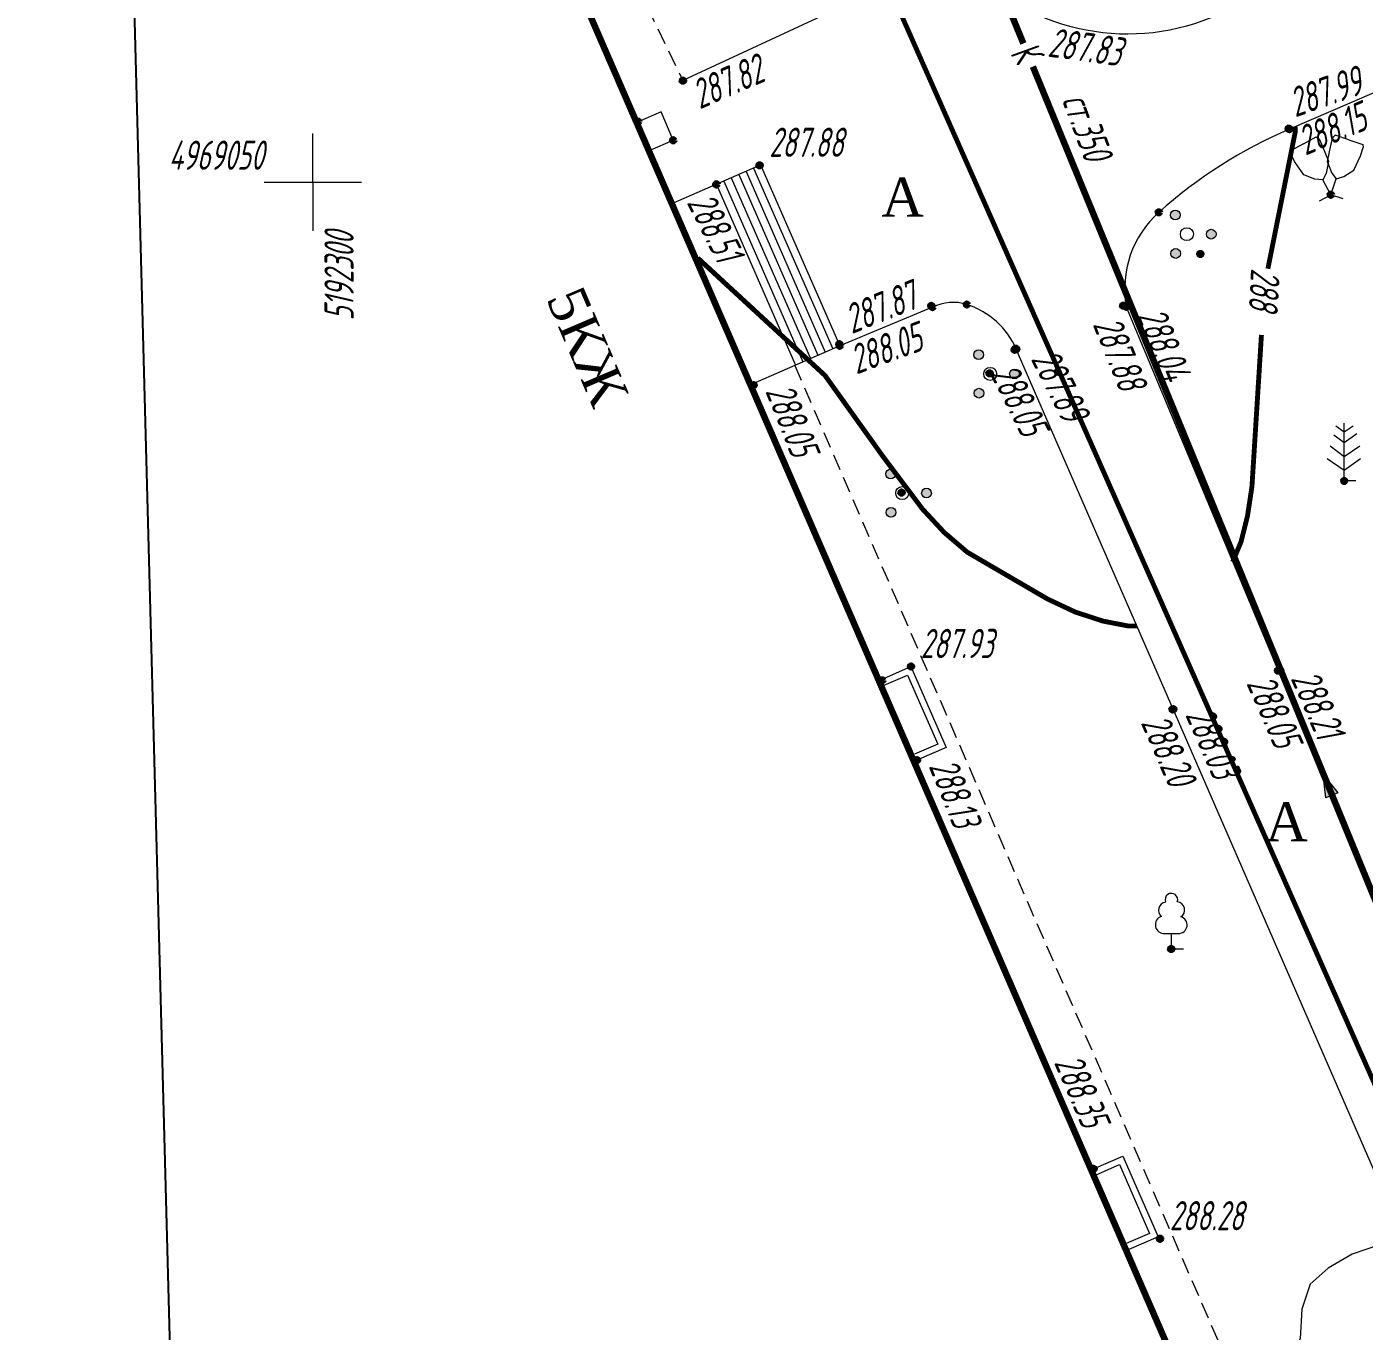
# Model space of a CAD drawing. Header units: metres. Extents: x 0 to 3282, y 0 to 1671.
# Drawn here: x 1879.74 to 1920.97, y 1410 to 1450.21 of the extents above; entities that cross this region are included whole.
import ezdxf

# ---------------------------------------------------------------- set-up
doc = ezdxf.new("R2010")
doc.units = ezdxf.units.M
doc.linetypes.add('COMMUN', pattern=[6, 5, -1])
doc.linetypes.add('DASHED', pattern=[0.75, 0.5, -0.25])
for name, color, linetype, lineweight, transparency in [('71133100', 7, 'Continuous', 18, 0.65), ('71133200', 7, 'Continuous', 18, 0.65), ('71133600', 7, 'Continuous', 18, 0.65), ('71211000', 7, 'Continuous', 18, 0.65), ('82211000', 7, 'Continuous', 18, 0.65), ('Commun', 7, 'Continuous', 18, 0.65), ('CONTOURS-LABEL', 7, 'Continuous', 18, 0.65), ('GEO_POINTS', 7, 'Continuous', 18, 0.65), ('Grid', 7, 'Continuous', 18, 0.65), ('Otm', 7, 'Continuous', 18, 0.65), ('R_Поверхность9_CNT-MAJ', 7, 'Continuous', 18, 0.65), ('R_Поверхность9_CNT-MIN', 7, 'Continuous', 18, 0.65), ('Sit', 7, 'Continuous', 18, 0.65), ('Text', 7, 'Continuous', 18, 0.65), ('Text_com', 7, 'Continuous', 18, 0.65), ('Рамка и сетка', 7, 'Continuous', 18, 0.65)]:
    doc.layers.add(name, color=color, linetype=linetype, lineweight=lineweight, transparency=transparency)
doc.styles.add('eskd', font='ESKD1.shx', dxfattribs={"width": 1.2, "oblique": 15})
doc.styles.get("Standard").update_dxf_attribs({"font": 'GOST_0.TTF', "oblique": 15})
doc.styles.add('style1', font='times.ttf', dxfattribs={"height": 1})
doc.linetypes.add('ПОДЗ_ЛИНИИ_СВЯЗИ', pattern='A,4.8,-0.2,[133,ltypeshp.shx,S=0.2,R=0,X=-0.2,Y=0],-0.2,4.8,-2', length=12)
picture_1 = doc.add_image_def('image1.png', size_in_pixel=(630, 728))

# ---------------------------------------------------------------- blocks, each defined once
blk = doc.blocks.new('71133200')
for p, q in [((-0.924145, 3.560442), (-1.024145, 3.360442)), ((-1.024145, 3.360442), (-0.977382, 2.864397)), ((-0.024145, 3.560442), (-0.924145, 3.560442)), ((-0.024145, 3.560442), (0.875855, 3.560442)), ((0.875855, 3.560442), (0.958164, 3.395824)), ((0.975974, 2.864397), (0.958164, 3.395824)), ((-0.977382, 2.864397), (-0.861899, 1.88241)), ((0.861899, 1.88241), (0.975974, 2.864397)), ((-0.861899, 1.88241), (-0.374616, 1.28565)), ((0.401375, 1.321765), (0.861899, 1.88241)), ((-0.374616, 1.28565), (0, 1.039723)), ((0, 1.039723), (0.401375, 1.321765)), ((0, 0), (0, 1.039723)), ((0.8, 0), (0, 0))]:
    blk.add_line(p, q)
at = {"style": 'eskd', "oblique": 14.99997778}
blk.add_attdef('Z', (1.873004, -0.239356), '', height=2, dxfattribs=at)
blk = doc.blocks.new('71211000')
at = {"linetype": 'Continuous'}
h = blk.add_hatch(color=256, dxfattribs=at)
h.paths.add_polyline_path([(-0.39, -1.19, 1), (-0.99, -1.19, 1)])
h.paths.add_polyline_path([(-0.41, 1.18, 1), (-1.01, 1.18, 1)])
h.paths.add_polyline_path([(1.2, 0, 1), (1.8, 0, 1)])
for centre, radius in [((-0.71, 1.18), 0.3), ((0, 0), 0.4), ((1.5, 0), 0.3), ((-0.69, -1.19), 0.3)]:
    blk.add_circle(centre, radius)
blk = doc.blocks.new('71133600')
for p, q in [((-0.52, 3.393), (0, 3.023)), ((0, 3.023), (0.55, 3.393)), ((-0.86, 2.163), (0, 1.513)), ((0, 1.513), (0.96, 2.163))]:
    blk.add_line(p, q)
for points in [[(0.71, 0), (0, 0), (0, 3.55)], [(-0.64, 2.838), (0, 2.368), (0, 2.368), (0.78, 2.928)], [(-1.05, 1.38), (0, 0.67), (1, 1.38)]]:
    blk.add_lwpolyline(points)
at = {"style": 'eskd', "oblique": 14.99998}
blk.add_attdef('Z', (2.033, -0.191), '', height=2, dxfattribs=at)
blk = doc.blocks.new('71133100')
for p, q in [((-0.39, 0.96), (0.43, 0.96)), ((0, 0.96), (0, 0)), ((0, 0), (0.75, 0))]:
    blk.add_line(p, q)
for centre, radius, start, end in [((0.01, 3.04), 0.39, 339.52, 198.62), ((-0.26, 2.38), 0.52, 101.09, 227.21), ((0.33, 2.4), 0.5, 301.87, 85.62), ((-0.439, 1.495), 0.538, 107.10582, 275.23057), ((0.46, 1.48), 0.52, 267.04, 76.7)]:
    blk.add_arc(centre, radius, start, end)
at = {"style": 'eskd', "oblique": 14.99998}
blk.add_attdef('Z', (1.702, -0.173), '', height=2, dxfattribs=at)
blk = doc.blocks.new('*U65')
at = {"layer": '82211000', "linetype": 'Continuous', "ltscale": 0.5}
for points in [[(5192332.57, 4969105.548, 1), (5192332.766, 4969105.088, 1)], [(5192333.55, 4969103.248, 1), (5192333.746, 4969102.788, 1)], [(5192334.53, 4969100.948, 1), (5192334.726, 4969100.488, 1)], [(5192335.51, 4969098.648, 1), (5192335.706, 4969098.188, 1)], [(5192336.49, 4969096.348, 1), (5192336.686, 4969095.888, 1)], [(5192337.464, 4969094.046, 1), (5192337.659, 4969093.585, 1)], [(5192338.437, 4969091.743, 1), (5192338.631, 4969091.282, 1)], [(5192339.409, 4969089.439, 1), (5192339.603, 4969088.979, 1)], [(5192340.381, 4969087.136, 1), (5192340.575, 4969086.675, 1)], [(5192341.353, 4969084.833, 1), (5192341.547, 4969084.372, 1)], [(5192342.324, 4969082.529, 1), (5192342.517, 4969082.068, 1)], [(5192343.291, 4969080.224, 1), (5192343.484, 4969079.763, 1)], [(5192344.258, 4969077.918, 1), (5192344.451, 4969077.457, 1)], [(5192345.225, 4969075.613, 1), (5192345.418, 4969075.152, 1)], [(5192346.192, 4969073.308, 1), (5192346.385, 4969072.846, 1)], [(5192347.159, 4969071.002, 1), (5192347.352, 4969070.541, 1)], [(5192348.126, 4969068.697, 1), (5192348.319, 4969068.236, 1)], [(5192349.093, 4969066.391, 1), (5192349.285, 4969065.93, 1)], [(5192350.055, 4969064.084, 1), (5192350.247, 4969063.622, 1)], [(5192351.017, 4969061.776, 1), (5192351.209, 4969061.315, 1)], [(5192351.979, 4969059.469, 1), (5192352.171, 4969059.007, 1)], [(5192352.941, 4969057.161, 1), (5192353.133, 4969056.7, 1)], [(5192353.903, 4969054.854, 1), (5192354.095, 4969054.392, 1)], [(5192355.319, 4969052.822, 1), (5192355.64, 4969052.438, 1)], [(5192356.921, 4969050.902, 1), (5192357.241, 4969050.518, 1)], [(5192358.523, 4969048.983, 1), (5192358.843, 4969048.599, 1)], [(5192360.124, 4969047.063, 1), (5192360.445, 4969046.679, 1)]]:
    blk.add_hatch(color=256, dxfattribs=at).paths.add_polyline_path(points, flags=0)
at = {"layer": '82211000', "linetype": 'Continuous', "ltscale": 0.5, "flags": 128}
blk.add_lwpolyline([(5192332.178, 4969106.468, 0.1, 0.1, 0), (5192332.57, 4969105.548, 0, 0, 0)], format="xyseb", dxfattribs=at)
at = {"layer": '82211000', "linetype": 'Continuous', "ltscale": 0.5, "const_width": 0.1}
for points in [[(5192332.766, 4969105.088), (5192333.55, 4969103.248)], [(5192333.746, 4969102.788), (5192334.53, 4969100.948)], [(5192334.726, 4969100.488), (5192335.51, 4969098.648)], [(5192335.706, 4969098.188), (5192336.49, 4969096.348)], [(5192337.659, 4969093.585), (5192338.437, 4969091.743)], [(5192338.631, 4969091.282), (5192339.409, 4969089.439)], [(5192339.603, 4969088.979), (5192340.381, 4969087.136)], [(5192340.575, 4969086.675), (5192341.353, 4969084.833)], [(5192342.517, 4969082.068), (5192343.291, 4969080.224)], [(5192343.484, 4969079.763), (5192344.258, 4969077.918)], [(5192344.451, 4969077.457), (5192345.225, 4969075.613)], [(5192345.418, 4969075.152), (5192346.192, 4969073.308)], [(5192346.385, 4969072.846), (5192347.159, 4969071.002)], [(5192347.352, 4969070.541), (5192348.126, 4969068.697)], [(5192349.285, 4969065.93), (5192350.055, 4969064.084)], [(5192350.247, 4969063.622), (5192351.017, 4969061.776)], [(5192351.209, 4969061.315), (5192351.979, 4969059.469)], [(5192352.171, 4969059.007), (5192352.941, 4969057.161)], [(5192353.133, 4969056.7), (5192353.903, 4969054.854)], [(5192355.64, 4969052.438), (5192356.921, 4969050.902)], [(5192357.241, 4969050.518), (5192358.523, 4969048.983)], [(5192358.843, 4969048.599), (5192360.124, 4969047.063)]]:
    blk.add_lwpolyline(points, dxfattribs=at)
at = {"layer": '82211000', "linetype": 'Continuous', "ltscale": 0.5}
for points in [[(5192336.686, 4969095.888, 0.1, 0.1, 0), (5192336.711, 4969095.831, 0.1, 0.1, 0), (5192337.464, 4969094.046, 0, 0, 0)], [(5192341.547, 4969084.372, 0.1, 0.1, 0), (5192342.066, 4969083.144, 0.1, 0.1, 0), (5192342.324, 4969082.529, 0, 0, 0)], [(5192348.319, 4969068.236, 0.1, 0.1, 0), (5192349.068, 4969066.45, 0.1, 0.1, 0), (5192349.093, 4969066.391, 0, 0, 0)], [(5192354.095, 4969054.392, 0.1, 0.1, 0), (5192354.181, 4969054.186, 0.1, 0.1, 0), (5192355.319, 4969052.822, 0, 0, 0)]]:
    blk.add_lwpolyline(points, format="xyseb", dxfattribs=at)
at = {"layer": '82211000', "ltscale": 0.5, "const_width": 0.1}
blk.add_lwpolyline([(5192360.445, 4969046.679), (5192361.214, 4969045.757)], dxfattribs=at)
blk = doc.blocks.new('GRID')
at = {"layer": 'Grid', "color": 104}
blk.add_line((-1.5, 0), (1.5, 0), dxfattribs=at)
for points in [[(0, 0), (0, 1.5)], [(0, 0), (0, -1.5)]]:
    blk.add_lwpolyline(points, dxfattribs=at)
blk = doc.blocks.new('A$C52264BE2')
at = {"layer": 'Sit'}
h = blk.add_hatch(color=32, dxfattribs=at)
h.dxf.hatch_style = 1
h.paths.add_polyline_path([(0, 0.374), (0.714, 0.443), (0.15, 0)])
at = {"layer": 'Sit', "color": 32, "elevation": 285.308}
blk.add_lwpolyline([(0, 0.374), (0.714, 0.443), (0.15, 0), (0, 0.374)], dxfattribs=at)

msp = doc.modelspace()

# ---------------------------------------------------------------- linework, layer by layer
at = {"color": 192, "linetype": 'ПОДЗ_ЛИНИИ_СВЯЗИ', "lineweight": 60, "ltscale": 0.4, "const_width": 0.15, "elevation": 290.481, "flags": 128}
msp.add_lwpolyline([(1927.911, 1402.66), (1885.138, 1499.282)], dxfattribs=at)
at = {"layer": 'Commun', "color": 32, "linetype": 'COMMUN', "ltscale": 0.7, "const_width": 0.2, "flags": 128}
for points in [[(1910.462, 1449.695), (1907.054, 1457.994)], [(1926.552, 1410.519), (1910.754, 1448.983)]]:
    msp.add_lwpolyline(points, dxfattribs=at)
at = {"layer": 'GEO_POINTS', "lineweight": 60}
for centre in [(1899.967, 1448.55, 287.822), (1898.585, 1447.285, 287.951), (1918.639, 1447.068, 287.993), (1918.663, 1447.057, 288.152), (1899.667, 1446.712, 287.886), (1902.33, 1445.94, 287.876), (1901, 1445.352, 288.509), (1919.937, 1445.033, 288.042), (1914.637, 1444.49, 287.897), (1915.916, 1443.208, 287.978), (1907.621, 1441.607, 287.905), (1908.719, 1441.649, 287.854), (1913.539, 1441.615, 287.877), (1913.633, 1441.581, 288.041), (1907.661, 1441.567, 288.056), (1904.79, 1440.428, 287.869), (1904.801, 1440.379, 288.048), (1910.187, 1440.253, 288.047), (1910.225, 1440.29, 287.888), (1910.241, 1440.272, 287.877), (1909.419, 1439.528, 288.046), (1902.146, 1439.164, 288.046), (1906.707, 1435.853, 287.978), (1920.349, 1436.213, 288.255), (1906.995, 1430.492, 287.929), (1906.106, 1430.067, 288.12), (1918.31, 1430.368, 288.052), (1918.382, 1430.362, 288.213), (1915.059, 1429.17, 288.197), (1915.083, 1429.176, 288.034), (1907.182, 1427.607, 288.126), (1915.018, 1421.786, 288.409), (1912.625, 1415.011, 288.346), (1914.672, 1412.856, 288.28)]:
    msp.add_circle(centre, 0.06, dxfattribs=at)
at = {"layer": 'R_Поверхность9_CNT-MAJ', "color": 32, "const_width": 0.15, "elevation": 288, "flags": 128}
for points in [[(1918.843, 1447.135), (1918.844, 1446.982), (1917.998, 1442.752)], [(1913.965, 1431.739), (1913.7, 1431.74), (1912.913, 1431.893), (1912.062, 1432.171), (1911.198, 1432.577), (1908.73, 1434.017), (1908.013, 1434.632), (1907.351, 1435.347), (1906.133, 1436.967), (1904.345, 1439.465), (1900.429, 1443.079)], [(1917.799, 1440.713), (1917.507, 1436.042), (1917.371, 1435.139), (1917.174, 1434.345), (1916.913, 1433.718)]]:
    msp.add_lwpolyline(points, dxfattribs=at)
at = {"layer": 'R_Поверхность9_CNT-MIN', "color": 32, "elevation": 288.5, "flags": 128}
msp.add_lwpolyline([(1922.269, 1412.672), (1922.179, 1412.711), (1921.41, 1412.66), (1920.599, 1412.381), (1919.86, 1411.952), (1919.305, 1411.455), (1919.047, 1410.686), (1918.995, 1409.782), (1918.718, 1409.054), (1918.174, 1408.654), (1917.462, 1408.386), (1916.617, 1408.253)], dxfattribs=at)
at = {"layer": 'Sit', "const_width": 0.2, "flags": 128}
msp.add_lwpolyline([(1880.895, 1472.296), (1886.599, 1474.772), (1917.682, 1403.158), (1912.757, 1401.02)], dxfattribs=at)
at = {"layer": 'Sit', "flags": 128}
for points, elevation in [([(1902.082, 1459.109), (1905.033, 1452.234, -0.334893), (1904.665, 1450.735), (1899.967, 1448.55)], 287.661), ([(1916.967, 1450.834, -0.319903), (1909.136, 1451.723, 20.412914)], 287.961), ([(1924.458, 1449.548), (1918.663, 1447.057, 0.081069), (1914.637, 1444.49, 0.260187), (1913.633, 1441.581), (1918.31, 1430.368), (1926.651, 1411.165, 0.158694), (1929.463, 1407.988, 0.188423), (1933.211, 1407.387), (1941.162, 1410.58)], 288.196), ([(1913.587, 1399.214), (1922.409, 1402.886, 0.428), (1923.824, 1409.1), (1915.083, 1429.176), (1910.241, 1440.272, 0.215284), (1908.719, 1441.649, 0.196735), (1907.661, 1441.567), (1904.801, 1440.379)], 288.784)]:
    msp.add_lwpolyline(points, format="xyb", dxfattribs=dict(at, elevation=elevation))
at = {"layer": 'Sit', "linetype": 'DASHED', "flags": 128}
for points, elevation in [([(1896.245, 1456.217), (1899.967, 1448.55)], 287.661), ([(1903.413, 1439.772), (1917.592, 1407.102)], 287.994)]:
    msp.add_lwpolyline(points, dxfattribs=dict(at, elevation=elevation))
at = {"layer": 'Sit', "flags": 128}
for points, elevation in [([(1898.585, 1447.285), (1898.956, 1446.411), (1899.667, 1446.712), (1899.296, 1447.587)], 287.951), ([(1899.681, 1444.78), (1902.36, 1445.953), (1904.801, 1440.379), (1902.122, 1439.206)], 287.9)]:
    msp.add_lwpolyline(points, close=True, dxfattribs=dict(at, elevation=elevation))
for points, elevation in [([(1902.145, 1445.853), (1904.584, 1440.284)], 288.509), ([(1901, 1445.352), (1903.439, 1439.783)], 288.509), ([(1901.229, 1445.452), (1903.668, 1439.883)], 288.509), ([(1901.458, 1445.553), (1903.897, 1439.983)], 288.509), ([(1901.687, 1445.653), (1904.126, 1440.084)], 288.509), ([(1901.916, 1445.753), (1904.355, 1440.184)], 288.509), ([(1906.093, 1430.097), (1906.093, 1430.097), (1906.995, 1430.492), (1908.084, 1428.001), (1907.182, 1427.607), (1907.182, 1427.607)], 288.126), ([(1906.173, 1429.914), (1906.892, 1430.228), (1907.82, 1428.104), (1907.102, 1427.79)], 288.126), ([(1912.625, 1415.011), (1912.625, 1415.011), (1913.527, 1415.405), (1914.616, 1412.915), (1913.714, 1412.52), (1913.714, 1412.52)], 288.346), ([(1912.705, 1414.828), (1913.424, 1415.142), (1914.353, 1413.018), (1913.634, 1412.704)], 288.346)]:
    msp.add_lwpolyline(points, dxfattribs=dict(at, elevation=elevation))

# ---------------------------------------------------------------- block references
at = {"layer": '71133100', "color": 7, "xscale": 0.5, "yscale": 0.5, "zscale": 0.5}
msp.add_blockref('71133100', (1915.018, 1421.786, 288.409), dxfattribs=at)
at = {"layer": '71133200', "color": 7, "yscale": 0.4999999999999999, "zscale": 0.4999999999999999}
for xscale, rotation in [(-0.4999999999999998, 28.72744779248128), (0.4999999999999999, 341.401227092398)]:
    msp.add_blockref('71133200', (1919.937, 1445.033, 288.042), dxfattribs=dict(at, xscale=xscale, rotation=rotation))
at = {"layer": '71133600', "color": 7, "xscale": 0.5, "yscale": 0.5, "zscale": 0.5}
msp.add_blockref('71133600', (1920.349, 1436.213, 288.255), dxfattribs=at)
at = {"layer": '71211000', "color": 7, "xscale": 0.5, "yscale": 0.5, "zscale": 0.5}
for p in [(1915.501, 1443.818), (1909.438, 1439.512, 288.046), (1906.726, 1435.837, 287.978)]:
    msp.add_blockref('71211000', p, dxfattribs=at)
at = {"layer": '82211000', "color": 7}
msp.add_blockref('*U65', (-5190411.441, -4967604.578), dxfattribs=at)
at = {"layer": 'Grid', "color": 7, "linetype": 'Continuous'}
msp.add_blockref('GRID', (1888.559, 1445.422), dxfattribs=at)
at = {"layer": 'Sit', "color": 7, "rotation": 90.7730465396061}
msp.add_blockref('A$C52264BE2', (1920.159, 1426.451, 2.887), dxfattribs=at)

# ---------------------------------------------------------------- texts
at = {"layer": 'CONTOURS-LABEL', "color": 32, "oblique": 13, "width": 0.8}
msp.add_text('288', height=0.9, rotation=266.4219, dxfattribs=at).set_placement((1917.483, 1442.776, 288))
at = {"layer": 'Otm', "oblique": 13, "width": 0.8}
for s, rotation, p in [('287.83', 352.1297, (1911.187, 1449.295, 287.833)), ('287.82', 23.2661, (1900.483, 1447.658, 287.822)), ('287.99', 19.1315, (1918.838, 1447.412, 287.993)), ('288.15', 22.9692, (1919.151, 1446.232, 288.152)), ('288.51', 296.6394, (1900.074, 1444.796, 288.509)), ('287.87', 21.3767, (1905.17, 1440.735, 287.869)), ('288.04', 291.7041, (1913.957, 1441.322, 288.041)), ('288.05', 20.1052, (1905.311, 1439.487, 288.048)), ('287.88', 291.7041, (1912.592, 1441.04, 287.877)), ('287.89', 296.6304, (1910.68, 1439.975, 288.046)), ('288.05', 296.6304, (1909.419, 1439.528, 288.046)), ('288.05', 291.624, (1902.499, 1438.981, 288.046)), ('288.21', 293.4776, (1918.692, 1430.127, 288.213)), ('288.05', 293.4776, (1917.325, 1429.978, 288.052)), ('288.20', 293.5274, (1914.071, 1428.763, 288.197)), ('288.03', 293.5274, (1915.441, 1429.005, 288.034)), ('288.13', 291.8631, (1907.535, 1427.425, 288.126)), ('288.35', 293.2475, (1911.397, 1418.289, 288.346))]:
    msp.add_text(s, height=0.9, rotation=rotation, dxfattribs=at).set_placement(p)
for s, p in [('287.88', (1902.63, 1446.2, 287.876)), ('287.93', (1907.295, 1430.752, 287.929)), ('288.28', (1914.972, 1413.116, 288.28))]:
    msp.add_text(s, height=0.9, dxfattribs=at).set_placement(p)
at = {"layer": 'Text', "style": 'style1'}
for p in [(1906.085, 1444.361), (1917.921, 1425.109)]:
    msp.add_text('А', height=1.2, dxfattribs=at).set_placement(p)
at = {"layer": 'Text', "color": 7, "style": 'style1'}
msp.add_text('5КЖ', height=1.2, rotation=293.168, dxfattribs=at).set_placement((1895.743, 1441.838, -285.654))
at = {"layer": 'Text_com', "oblique": 13, "width": 0.8}
for s, rotation, p in [('К', 302.9686, (1910.034, 1449.388, 287.746)), ('ст.350', 290.4517, (1911.638, 1447.956, 279.811))]:
    msp.add_text(s, height=0.9, rotation=rotation, dxfattribs=at).set_placement(p)
at = {"layer": 'Рамка и сетка', "oblique": 13, "width": 0.8}
msp.add_text('4969050', height=0.9, dxfattribs=at).set_placement((1884.119, 1445.803))
msp.add_text('5192300', height=0.9, rotation=90, dxfattribs=at).set_placement((1889.819, 1441.159))

# ---------------------------------------------------------------- pictures from other files: only their frames are drawn
image = msp.add_image(picture_1, insert=(1887.613, 1279.375, 287.326), size_in_units=(256.833, 296.785), rotation=1.5196, dxfattribs=dict(fade=50))
image.dxf.flags = 15

doc.saveas('drawing.dxf')
